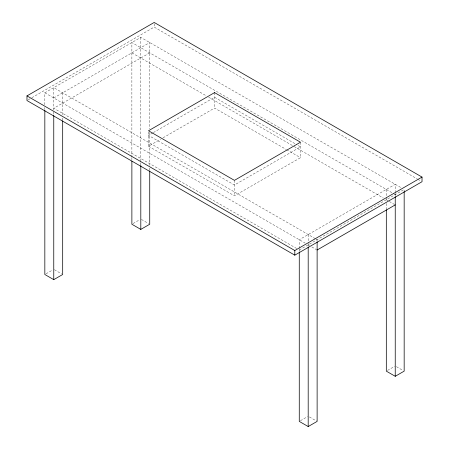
<?xml version="1.0" encoding="UTF-8"?>
<svg xmlns="http://www.w3.org/2000/svg" width="449" height="449" viewBox="0 0 449 449"><rect width="100%" height="100%" fill="white"/><g stroke="black" fill="none" stroke-linecap="round" stroke-linejoin="round"><path stroke-width="0.34" stroke-dasharray="2.25 1.68" d="M28.186 99.841L31.217 98.09M31.823 97.742L154.198 27.092L417.166 178.915M44.833 104.729L44.833 92.808L140.806 37.396L401.193 187.733M53.762 97.961L149.73 42.554L149.73 128.841M149.73 52.859L53.762 108.271L298.057 249.313M152.744 132.943L148.501 135.396L234.434 185.005L300.499 146.862L297.468 145.117M153.35 132.595L214.566 97.253L296.868 144.763M148.501 132.079L148.501 146.217L160.624 139.218M163.049 137.821L214.566 108.074L285.974 149.304M46.023 273.811L52.567 270.029M133.067 223.557L139.611 219.774M148.501 146.217L234.434 195.826L300.499 157.689L300.499 142.221M299.27 250.014L404.167 189.45L404.167 190.853M300.46 420.707L307.599 416.588M387.504 370.453L394.643 366.328M417.772 179.263L420.808 181.014M395.238 194.602L131.877 42.554L131.877 156.897M131.877 52.859L206.271 95.811M208.695 97.214L293.567 146.211M294.174 146.559L383.283 198.009M386.314 199.76L388.694 201.135M389.289 201.478L395.238 204.912M286.58 149.652L300.499 157.689M315.338 238.672L53.762 87.65L53.762 111.504M315.933 239.014L317.123 239.704L317.123 241.107M44.833 92.808L305.219 243.139M308.194 244.857L309.389 245.547M311.769 246.922L316.528 249.666M141.401 219.432L148.54 223.557M396.433 366.676L402.978 370.453M54.357 269.686L61.496 273.811M309.389 416.93L316.528 421.05M395.238 192.711L395.238 184.298L299.27 239.704L299.27 248.639M395.238 193.412L395.238 196.219M386.314 189.45L386.314 200.675M386.314 203.481L386.314 209.094M308.194 234.552L308.194 242.965M308.194 243.481L308.194 245.771M299.27 249.526L299.27 251.631M234.434 180.363L234.434 195.826M214.566 92.612L214.566 108.074M154.198 23.775L154.198 27.092M149.73 132.343L149.73 165.316M149.73 168.122L149.73 170.227M140.806 37.396L140.806 162.269M140.806 162.757L140.806 165.075M131.877 157.599L131.877 159.704M62.686 92.808L62.686 115.253M62.686 118.059L62.686 120.164M53.762 111.992L53.762 114.798M44.833 107.535L44.833 109.64"/><path stroke-width="0.67" d="M26.979 95.901L154.198 22.45L422.021 177.08L422.021 181.716L294.802 255.167L26.979 100.537L26.979 95.901L294.802 250.525L422.021 177.08M44.833 110.342L44.833 274.496L53.762 279.654L62.686 274.496L62.686 120.865M131.877 161.107L131.877 224.242L140.806 229.4L149.73 224.242L149.73 170.929M317.123 250.014L395.238 204.912M299.27 252.332L299.27 421.398L308.194 426.55L317.123 421.398L317.123 241.764M386.314 209.795L386.314 371.143L395.238 376.296L404.167 371.143L404.167 191.555M395.238 196.668L395.238 376.296M308.194 246.961L308.194 426.55M294.802 250.525L294.802 255.167M140.806 165.558L140.806 229.4M53.762 115.5L53.762 279.654M214.566 92.612L148.501 130.754L234.434 180.363L300.499 142.221L214.566 92.612"/></g></svg>
